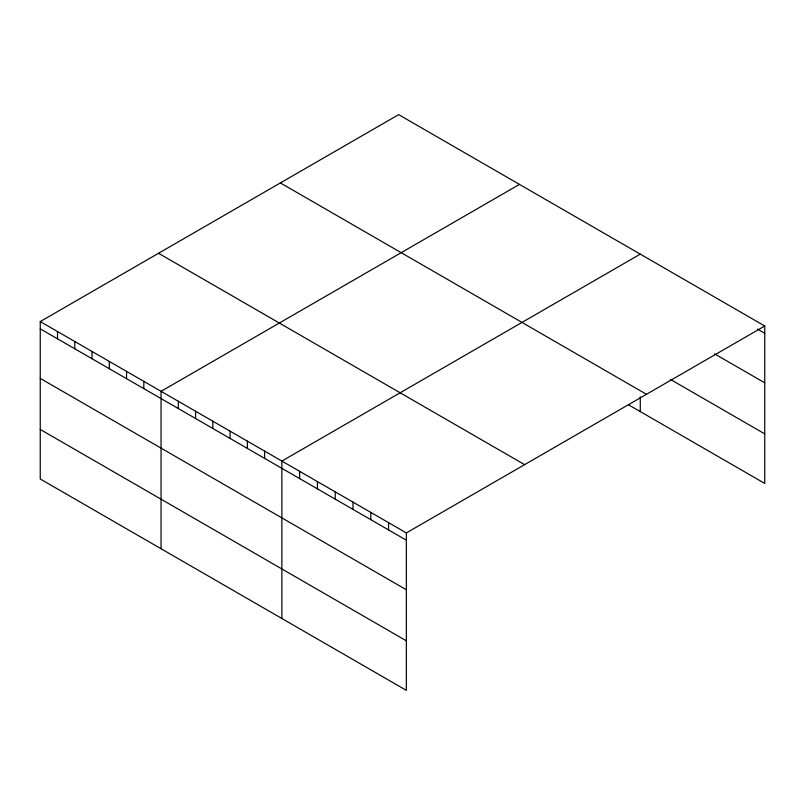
<?xml version="1.0" encoding="UTF-8"?>
<svg xmlns="http://www.w3.org/2000/svg" width="805" height="805" viewBox="0 0 805 805"><rect width="100%" height="100%" fill="white"/><g stroke="black" fill="none" stroke-linecap="round" stroke-linejoin="round"><path stroke-width="1.21" d="M40.25 321.567L406.344 532.93L406.344 690.358L40.25 478.995L40.25 321.567L398.656 114.642L764.75 326.005L764.75 483.433L628.413 404.724M519.467 184.395L161.06 391.321L161.06 548.748M640.277 254.139L281.871 461.064L281.871 618.492M406.344 532.93L764.75 326.005M757.425 329.044L764.75 333.27M714.548 353.838L764.75 382.828M670.615 379.527L764.75 433.875M280.382 182.926L646.475 394.289M158.525 253.283L524.619 464.646M40.25 328.843L406.344 540.195M40.25 378.39L406.344 589.753M40.25 429.447L406.344 640.81M640.277 396.704L640.277 411.566M388.553 522.666L388.553 529.932M370.773 512.393L370.773 519.668M352.993 502.129L352.993 509.404M335.212 491.865L335.212 499.13M317.432 481.601L317.432 488.866M299.651 471.328L299.651 478.603M264.614 451.102L264.614 458.367M247.356 441.14L247.356 448.405M230.089 431.178L230.089 438.443M212.832 421.206L212.832 428.481M195.575 411.244L195.575 418.52M178.318 401.282L178.318 408.548M143.803 381.349L143.803 388.624M126.546 371.387L126.546 378.662M109.289 361.425L109.289 368.69M92.022 351.463L92.022 358.728M74.764 341.501L74.764 348.766M57.507 331.529L57.507 338.804"/></g></svg>
